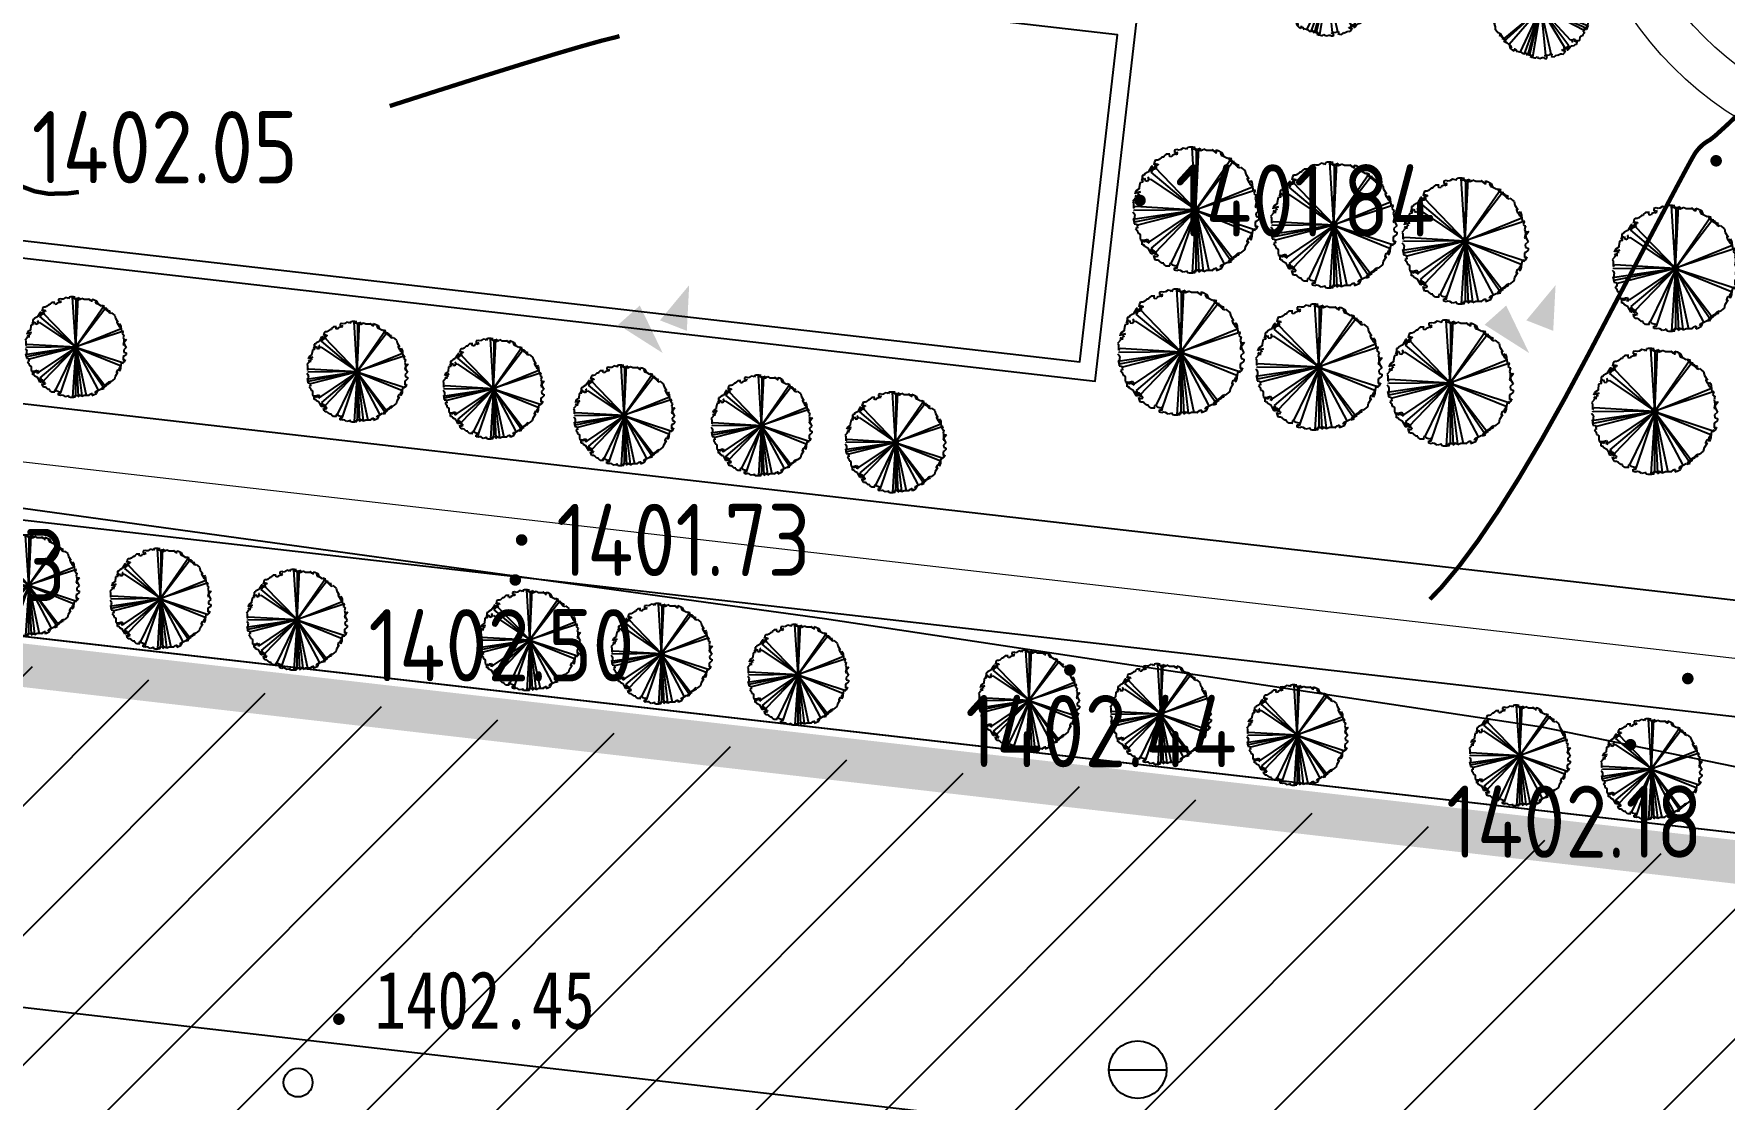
# Model space of a CAD drawing. Extents: x -2226 to 12369489, y -12501589 to 2275.
# Drawn here: x 5664064.1 to 5664122.6, y -6548057.2 to -6548020.3 of the extents above; entities that cross this region are included whole.
import ezdxf
from ezdxf.enums import TextEntityAlignment as Align

# ---------------------------------------------------------------- set-up
doc = ezdxf.new("R2010")
doc.units = 0
doc.header["$LTSCALE"] = 1000
doc.header["$MEASUREMENT"] = 0
doc.linetypes.add('DASHDOT2', pattern=[0.5, 0.25, -0.125, 0, -0.125])
doc.linetypes.add('DIVIDE', pattern=[1.25, 0.5, -0.25, 0, -0.25, 0, -0.25])
doc.layers.get('0').update_dxf_attribs({"linetype": 'CONTINUOUS'})
for name, color, linetype in [('0-road', 33, 'CONTINUOUS'), ('0-tree', 93, 'CONTINUOUS'), ('PUB_TEXT', 7, 'CONTINUOUS'), ('WALL', 2, 'CONTINUOUS'), ('周边地形图', 8, 'CONTINUOUS'), ('用地红线', 1, 'DIVIDE'), ('绿线', 3, 'CONTINUOUS'), ('车行道', 5, 'CONTINUOUS')]:
    doc.layers.add(name, color=color, linetype=linetype)
doc.layers.add('景观', color=4, linetype='CONTINUOUS', lineweight=13)
doc.layers.add('道路红线', color=1, linetype='CONTINUOUS', lineweight=0)
doc.styles.add('HZ', font='', dxfattribs={"width": 0.8})
doc.styles.get("Standard").update_dxf_attribs({"font": 'GBENOR', "bigfont": 'GBCBIG'})
doc.styles.get('HZ').set_extended_font_data('SimSun')

# ---------------------------------------------------------------- blocks, each defined once
blk = doc.blocks.new('gc090')
for points in [[(1.067, 1.447, 0, 1, 0), (0.52, 0.049, 1, 1, 0)], [(-1.016, 0.411, 1, 0, 0), (0.151, -0.902, 0, 0, 0)]]:
    blk.add_lwpolyline(points, format="xyseb")
blk = doc.blocks.new('GC042')
blk.add_line((-1, 0), (1, 0))
blk.add_circle((0, 0), 1)
blk = doc.blocks.new('GC200')
at = {"linetype": 'Continuous', "const_width": 0.2, "flags": 128}
blk.add_lwpolyline([(-0.1, 0, 1), (0.1, 0, 1)], format="xyb", close=True, dxfattribs=at)
blk = doc.blocks.new('gc170')
at = {"linetype": 'Continuous'}
blk.add_circle((0, 0), 0.5, dxfattribs=at)
blk = doc.blocks.new('13')
at = {"layer": 'WALL', "ltscale": 10}
for points in [[(4411217, -5844573), (4492217, -5844573), (4492217, -5831973), (4411217, -5831973)], [(4411817, -5843973), (4491617, -5843973), (4491617, -5832573), (4411817, -5832573)]]:
    blk.add_lwpolyline(points, close=True, dxfattribs=at)
blk = doc.blocks.new('wqeqweq')
at = {"layer": '0-tree', "color": 76}
for p, q in [((164421, -121681), (164339, -121702)), ((164339, -121702), (164339, -121784)), ((164483, -121702), (164421, -121681)), ((164545, -121691), (164483, -121702)), ((164638, -121629), (164545, -121691)), ((164741, -121650), (164638, -121629)), ((164762, -121681), (164741, -121650)), ((164803, -121609), (164762, -121681)), ((164855, -121598), (164803, -121609)), ((164979, -121598), (164855, -121598)), ((165084, -123763), (164948, -121609)), ((164948, -121609), (164969, -121650)), ((164969, -121650), (165031, -121660)), ((165062, -121609), (164979, -121598)), ((165031, -121660), (165062, -121691)), ((165041, -121640), (165062, -121609)), ((165041, -121691), (165041, -121640)), ((165092, -121681), (165041, -121691)), ((165062, -121691), (165092, -121691)), ((165084, -123763), (165185, -121629)), ((165092, -121691), (165084, -123763)), ((165123, -121660), (165092, -121681)), ((165154, -121691), (165123, -121660)), ((165144, -121733), (165154, -121691)), ((165185, -121629), (165258, -121681)), ((165258, -121681), (165196, -121702)), ((165196, -121702), (165247, -121712)), ((165247, -121712), (165330, -121671)), ((165330, -121671), (165351, -121650)), ((165351, -121650), (165454, -121702)), ((165454, -121702), (165516, -121702)), ((165516, -121702), (165536, -121702)), ((165536, -121702), (165660, -121702)), ((165722, -121753), (165640, -121681)), ((165640, -121681), (165733, -121753)), ((165660, -121702), (165722, -121753)), ((165805, -121774), (165784, -121691)), ((165784, -121691), (165857, -121712)), ((165857, -121712), (165980, -121774)), ((163533, -122269), (163492, -122352)), ((163513, -122372), (163585, -122331)), ((163585, -122259), (163533, -122269)), ((163533, -122455), (163647, -122279)), ((163585, -122331), (163585, -122259)), ((163647, -122104), (163626, -122207)), ((163626, -122207), (163647, -122166)), ((163688, -122042), (163647, -122104)), ((163647, -122166), (163709, -122176)), ((163647, -122279), (165084, -123763)), ((163730, -122290), (163647, -122352)), ((163761, -122228), (163657, -122238)), ((163657, -122238), (163657, -122269)), ((163657, -122269), (163657, -122290)), ((163657, -122290), (163730, -122290)), ((163761, -122042), (163688, -122042)), ((163709, -122176), (163771, -122187)), ((163812, -122021), (163761, -122042)), ((163771, -122187), (163761, -122228)), ((163905, -121939), (163812, -122021)), ((163967, -121939), (163905, -121939)), ((164050, -121836), (163967, -121908)), ((163967, -121908), (163967, -121939)), ((164143, -121836), (164050, -121836)), ((164184, -121836), (164143, -121836)), ((164163, -121856), (164184, -121836)), ((164174, -121929), (164163, -121856)), ((164246, -121918), (164174, -121929)), ((164266, -121877), (164246, -121918)), ((164380, -121836), (164266, -121877)), ((164339, -121784), (164390, -121784)), ((164421, -121856), (164380, -121836)), ((164390, -121784), (164411, -121753)), ((164411, -121753), (164442, -121815)), ((164442, -121815), (164421, -121825)), ((164421, -121825), (164421, -121856)), ((166311, -121991), (165084, -123763)), ((165084, -123763), (166383, -122063)), ((165733, -121753), (165753, -121774)), ((165753, -121774), (165805, -121774)), ((166032, -121898), (165929, -121794)), ((165929, -121794), (165960, -121877)), ((165960, -121877), (166063, -121918)), ((165980, -121774), (166032, -121898)), ((166063, -121918), (166177, -121980)), ((166177, -121980), (166197, -121960)), ((166197, -121960), (166311, -121991)), ((166301, -122032), (166228, -121970)), ((166228, -121970), (166228, -122021)), ((166228, -122021), (166311, -122104)), ((166332, -122094), (166301, -122032)), ((166311, -122104), (166435, -122187)), ((166466, -122166), (166332, -122094)), ((166383, -122063), (166383, -122145)), ((166383, -122145), (166466, -122187)), ((166435, -122187), (166528, -122279)), ((166486, -122197), (166466, -122166)), ((166466, -122187), (166559, -122248)), ((166569, -122218), (166486, -122197)), ((166528, -122279), (166600, -122310)), ((166559, -122248), (166569, -122218)), ((166600, -122310), (166631, -122290)), ((166631, -122290), (166776, -122403)), ((163141, -122868), (163120, -122991)), ((163244, -122806), (163141, -122826)), ((163141, -122826), (163141, -122868)), ((163244, -122713), (163193, -122713)), ((163193, -122713), (163244, -122806)), ((163203, -122744), (163306, -122672)), ((163224, -122682), (163203, -122744)), ((163275, -122579), (163224, -122579)), ((163224, -122579), (163224, -122682)), ((163244, -122775), (163244, -122713)), ((163317, -122517), (163275, -122579)), ((163306, -122672), (163327, -122754)), ((163399, -122475), (163317, -122517)), ((163327, -122754), (163409, -122775)), ((163430, -122465), (163399, -122475)), ((163409, -122775), (163451, -122702)), ((163451, -122651), (163420, -122630)), ((163420, -122630), (163440, -122713)), ((163492, -122352), (163430, -122465)), ((163440, -122713), (163513, -122702)), ((163451, -122702), (163451, -122651)), ((163554, -122434), (163513, -122372)), ((163513, -122702), (165084, -123763)), ((165084, -123763), (163533, -122455)), ((163585, -122393), (163554, -122434)), ((163595, -122362), (163585, -122393)), ((163647, -122352), (163595, -122362)), ((166776, -122403), (166807, -122527)), ((166807, -122527), (166910, -122692)), ((166910, -122692), (166858, -122672)), ((166858, -122672), (166858, -122692)), ((166858, -122692), (166899, -122795)), ((166899, -122795), (166920, -122816)), ((166920, -122816), (166982, -122754)), ((166972, -122899), (166930, -122785)), ((167044, -122971), (166972, -122899)), ((166982, -122754), (167013, -122806)), ((167013, -122806), (167034, -122878)), ((167034, -122878), (167044, -123002)), ((162996, -123363), (162893, -123476)), ((162893, -123476), (162924, -123507)), ((162996, -123115), (162976, -123208)), ((162976, -123208), (162986, -123177)), ((163017, -123270), (162976, -123322)), ((162976, -123322), (162996, -123363)), ((162986, -123177), (163162, -123136)), ((163120, -123033), (162996, -123115)), ((163048, -123353), (163017, -123270)), ((163162, -123136), (163038, -123167)), ((163038, -123167), (163110, -123208)), ((163058, -123260), (163048, -123353)), ((163100, -123239), (163058, -123239)), ((163058, -123239), (163058, -123260)), ((163110, -123208), (163100, -123239)), ((163120, -122991), (163120, -123033)), ((165084, -123763), (167044, -122971)), ((167147, -123084), (165084, -123763)), ((167044, -123002), (167065, -123084)), ((167065, -123084), (167127, -123095)), ((167127, -123105), (167085, -123198)), ((167085, -123198), (167127, -123229)), ((167127, -123095), (167147, -123084)), ((167127, -123229), (167168, -123249)), ((167168, -123249), (167137, -123373)), ((167137, -123373), (167158, -123425)), ((167158, -123425), (167168, -123538)), ((167281, -123445), (167168, -123590)), ((167178, -123456), (167281, -123445)), ((167178, -123559), (167178, -123456)), ((162893, -123837), (162934, -123879)), ((162955, -124095), (162914, -124064)), ((162914, -124064), (162934, -124157)), ((162924, -123507), (162924, -123631)), ((162924, -123631), (162924, -123703)), ((162924, -123703), (162986, -123641)), ((162934, -123879), (162965, -123951)), ((162955, -123786), (162945, -123755)), ((162955, -124023), (162945, -124075)), ((162945, -124075), (162976, -124075)), ((165084, -123763), (162955, -123786)), ((165084, -123763), (162955, -124188)), ((162965, -123951), (162955, -123992)), ((162955, -123992), (162955, -124023)), ((162976, -124075), (165084, -123763)), ((162986, -123641), (165084, -123763)), ((165041, -123788), (163065, -124290)), ((163513, -124849), (165084, -123788)), ((165084, -123788), (163533, -125096)), ((163647, -125272), (165084, -123788)), ((165106, -123778), (164211, -125622)), ((165078, -123825), (164426, -125734)), ((165084, -123788), (164948, -125942)), ((165092, -125860), (165084, -123788)), ((165084, -123788), (165185, -125922)), ((166311, -125561), (165084, -123788)), ((165084, -123788), (166383, -125488)), ((167147, -124467), (165084, -123788)), ((165084, -123788), (167044, -124580)), ((165087, -123778), (165534, -125864)), ((165087, -123797), (166056, -125631)), ((165087, -123806), (165339, -125883)), ((167168, -123538), (167137, -123662)), ((167137, -123662), (167168, -123672)), ((167261, -123796), (167158, -123889)), ((167158, -123889), (167168, -123992)), ((167168, -123672), (167178, -123559)), ((167168, -123590), (167189, -123672)), ((167168, -123992), (167261, -124013)), ((167261, -124085), (167168, -124168)), ((167189, -123672), (167261, -123796)), ((167261, -124013), (167261, -124085)), ((162934, -124157), (162945, -124250)), ((162945, -124250), (163017, -124261)), ((162955, -124147), (162955, -124095)), ((162955, -124188), (162955, -124147)), ((163027, -124384), (162996, -124405)), ((162996, -124405), (163058, -124488)), ((163017, -124261), (163079, -124281)), ((163058, -124395), (163027, -124384)), ((163089, -124291), (163048, -124302)), ((163048, -124302), (163058, -124395)), ((163058, -124488), (163069, -124570)), ((163069, -124570), (163100, -124570)), ((163079, -124281), (163089, -124291)), ((163100, -124570), (163141, -124601)), ((163141, -124601), (163151, -124642)), ((163151, -124642), (163151, -124735)), ((166972, -124653), (166930, -124766)), ((167044, -124580), (166972, -124653)), ((167013, -124745), (167034, -124673)), ((167034, -124673), (167044, -124549)), ((167044, -124549), (167065, -124467)), ((167065, -124467), (167127, -124457)), ((167137, -124446), (167096, -124426)), ((167096, -124426), (167096, -124488)), ((167127, -124457), (167147, -124467)), ((167168, -124168), (167137, -124178)), ((167137, -124178), (167137, -124343)), ((167137, -124343), (167158, -124343)), ((167178, -124415), (167137, -124446)), ((167158, -124343), (167220, -124312)), ((167220, -124312), (167178, -124415)), ((163151, -124735), (163162, -124818)), ((163162, -124818), (163358, -124807)), ((163224, -124869), (163203, -124807)), ((163203, -124807), (163306, -124880)), ((163224, -124972), (163224, -124869)), ((163275, -124972), (163224, -124972)), ((163317, -125034), (163275, -124972)), ((163306, -124880), (163327, -124797)), ((163399, -125076), (163317, -125034)), ((163327, -124797), (163409, -124776)), ((163358, -124807), (163337, -124880)), ((163430, -125086), (163399, -125076)), ((163409, -124776), (163451, -124849)), ((163420, -124921), (163440, -124838)), ((163451, -124900), (163420, -124921)), ((163492, -125199), (163430, -125086)), ((163440, -124838), (163513, -124849)), ((163451, -124849), (163451, -124900)), ((163533, -125282), (163492, -125199)), ((163554, -125117), (163513, -125179)), ((163513, -125179), (163585, -125220)), ((163533, -125096), (163647, -125272)), ((163585, -125158), (163554, -125117)), ((163595, -125189), (163585, -125158)), ((163585, -125220), (163585, -125292)), ((163647, -125199), (163595, -125189)), ((163730, -125261), (163647, -125199)), ((166528, -125272), (166600, -125241)), ((166600, -125241), (166631, -125261)), ((166631, -125261), (166776, -125148)), ((166776, -125148), (166807, -125024)), ((166807, -125024), (166910, -124859)), ((166858, -124859), (166899, -124756)), ((166910, -124859), (166858, -124880)), ((166858, -124880), (166858, -124859)), ((166899, -124756), (166920, -124735)), ((166920, -124735), (166982, -124797)), ((166982, -124797), (167013, -124745)), ((163585, -125292), (163533, -125282)), ((163647, -125447), (163626, -125344)), ((163626, -125344), (163647, -125385)), ((163647, -125385), (163709, -125375)), ((163688, -125509), (163647, -125447)), ((163657, -125282), (163657, -125261)), ((163657, -125261), (163730, -125261)), ((163657, -125313), (163657, -125282)), ((163761, -125323), (163657, -125313)), ((163761, -125509), (163688, -125509)), ((163709, -125375), (163771, -125365)), ((163771, -125365), (163761, -125323)), ((163812, -125530), (163761, -125509)), ((163905, -125612), (163812, -125530)), ((163967, -125612), (163905, -125612)), ((163967, -125643), (163967, -125612)), ((164050, -125715), (163967, -125643)), ((164143, -125715), (164050, -125715)), ((164184, -125715), (164143, -125715)), ((164174, -125623), (164163, -125695)), ((164163, -125695), (164184, -125715)), ((164246, -125633), (164174, -125623)), ((164266, -125674), (164246, -125633)), ((164380, -125715), (164266, -125674)), ((164339, -125850), (164339, -125767)), ((164339, -125767), (164390, -125767)), ((164421, -125695), (164380, -125715)), ((164390, -125767), (164411, -125798)), ((164411, -125798), (164442, -125736)), ((164421, -125726), (164421, -125695)), ((164442, -125736), (164421, -125726)), ((165144, -125819), (165154, -125860)), ((165196, -125850), (165247, -125839)), ((165247, -125839), (165330, -125880)), ((165722, -125798), (165640, -125870)), ((165640, -125870), (165733, -125798)), ((165660, -125850), (165722, -125798)), ((165733, -125798), (165753, -125777)), ((165753, -125777), (165805, -125777)), ((165805, -125777), (165784, -125860)), ((165784, -125860), (165857, -125839)), ((165857, -125839), (165980, -125777)), ((166032, -125653), (165929, -125757)), ((165929, -125757), (165960, -125674)), ((165960, -125674), (166063, -125633)), ((165980, -125777), (166032, -125653)), ((166063, -125633), (166177, -125571)), ((166177, -125571), (166197, -125592)), ((166197, -125592), (166311, -125561)), ((166228, -125530), (166311, -125447)), ((166301, -125519), (166228, -125581)), ((166228, -125581), (166228, -125530)), ((166332, -125457), (166301, -125519)), ((166311, -125447), (166435, -125365)), ((166466, -125385), (166332, -125457)), ((166383, -125406), (166466, -125365)), ((166383, -125488), (166383, -125406)), ((166435, -125365), (166528, -125272)), ((166466, -125365), (166559, -125303)), ((166486, -125354), (166466, -125385)), ((166569, -125334), (166486, -125354)), ((166559, -125303), (166569, -125334)), ((164421, -125870), (164339, -125850)), ((164483, -125850), (164421, -125870)), ((164545, -125860), (164483, -125850)), ((164638, -125922), (164545, -125860)), ((164741, -125901), (164638, -125922)), ((164762, -125870), (164741, -125901)), ((164803, -125942), (164762, -125870)), ((164855, -125953), (164803, -125942)), ((164979, -125953), (164855, -125953)), ((164948, -125942), (164969, -125901)), ((164969, -125901), (165031, -125891)), ((165062, -125942), (164979, -125953)), ((165031, -125891), (165062, -125860)), ((165092, -125870), (165041, -125860)), ((165041, -125860), (165041, -125911)), ((165041, -125911), (165062, -125942)), ((165062, -125860), (165092, -125860)), ((165123, -125891), (165092, -125870)), ((165154, -125860), (165123, -125891)), ((165185, -125922), (165258, -125870)), ((165258, -125870), (165196, -125850)), ((165330, -125880), (165351, -125901)), ((165351, -125901), (165454, -125850)), ((165454, -125850), (165516, -125850)), ((165516, -125850), (165536, -125850)), ((165536, -125850), (165660, -125850))]:
    blk.add_line(p, q, dxfattribs=at)
for centre, radius in [((165078, -123769), 85.9), ((165069, -123732), 75.1), ((165056, -123787), 34.9), ((165106, -123778), 75.1), ((165083, -123767), 42.8)]:
    blk.add_circle(centre, radius, dxfattribs=at)
blk = doc.blocks.new('ssss123')
at = {"layer": '景观'}
for radius in [9553, 8399]:
    blk.add_circle((-2618501, -7985776), radius, dxfattribs=at)
at = {"layer": '绿线', "color": 251}
blk.add_lwpolyline([(-2614602, -7978336, 0.3575), (-2617728, -7982899, 1.155828)], format="xyb", dxfattribs=at)
for radius in [2979, 2499]:
    blk.add_circle((-2618501, -7985776), radius, dxfattribs=at)
for centre, major_axis, start_param, end_param in [((-2613051, -7981342), (-1, 6503), 0.916038, 1.816366), ((-2623243, -7980856), (0, 6116), 4.359671, 5.316555), ((-2615532, -7979408), (-1, 6503), 1.367559, 2.267887), ((-2624915, -7983419), (0, 6116), 4.81129, 5.768173), ((-2620644, -7979287), (1, 6116), 3.911812, 4.868664), ((-2618686, -7978752), (2, 6503), 1.830506, 2.731202), ((-2625293, -7986528), (0, 6116), -1.010141, -0.052621), ((-2611574, -7986955), (2, 6503), 0.06475, 0.965077), ((-2617923, -7978967), (0, 6116), 3.507993, 4.464876), ((-2624260, -7989454), (0, 6116), -0.551403, 0.405502), ((-2612810, -7989897), (0, 6503), -0.393581, 0.506747), ((-2621773, -7979558), (0, 6503), 2.288324, 3.188652), ((-2614971, -7979925), (0, 6116), 3.049936, 4.006844), ((-2622352, -7991420), (0, 6116), -0.147795, 0.809088), ((-2615691, -7992216), (0, 6503), -0.926288, -0.025961), ((-2619527, -7992532), (0, 6116), 0.300227, 1.257101), ((-2618758, -7992798), (0, 6503), -1.374313, -0.473985), ((-2618758, -7992798), (0, 6503), -1.374313, -0.473985), ((-2623952, -7981343), (-1, 6503), 2.69187, 3.592035), ((-2612489, -7982528), (0, 6116), 2.517061, 3.473983), ((-2616521, -7992316), (1, 6116), 0.745022, 1.701971), ((-2616521, -7992316), (1, 6116), 0.745022, 1.701971), ((-2621496, -7992132), (1, 6503), 4.505364, 5.405692), ((-2621496, -7992132), (1, 6503), 4.505364, 5.405692), ((-2625334, -7984142), (0, 6503), 3.140026, 4.040349), ((-2611675, -7985453), (-2, 6116), 2.068915, 3.025798), ((-2611675, -7985453), (-2, 6116), 2.068915, 3.025798), ((-2625373, -7987240), (1, 6503), 3.584773, 4.485101), ((-2613811, -7990746), (0, 6116), 1.207493, 2.164348), ((-2613811, -7990746), (0, 6116), 1.207493, 1.578715), ((-2625373, -7987240), (1, 6503), 4.134293, 4.485101), ((-2623998, -7990153), (0, 6503), 4.047205, 4.947533), ((-2623998, -7990153), (0, 6503), 4.047205, 4.947533), ((-2612097, -7988160), (1, 6116), 1.665675, 2.622558), ((-2612097, -7988160), (1, 6116), 1.665675, 2.622558)]:
    blk.add_ellipse(centre, major_axis=major_axis, ratio=1, start_param=start_param, end_param=end_param, dxfattribs=at)

msp = doc.modelspace()

# ---------------------------------------------------------------- hatches: boundary and pattern name
at = {"layer": 'PUB_TEXT'}
h = msp.add_hatch(dxfattribs=at)
h.set_pattern_fill('ANSI31', color=62, scale=2, style=0)
h.set_pattern_definition([(45, (5659762.3015, -6542474.5832), (-2.245064, 2.245064), [])])
h.paths.add_polyline_path([(5663873.171, -6548020.261), (5663879.443, -6548027.582), (5663881.275, -6548030.369), (5663882.846, -6548033.126), (5663884.784, -6548037.214), (5663886.498, -6548041.914), (5664209.462, -6548079.162), (5664214.541, -6548077.858), (5664217.802, -6548075.07), (5664219.11, -6548072.744), (5664219.681, -6548071.215), (5664228.415, -6548002.061), (5664220.847, -6547999.795), (5664214.425, -6547995.194), (5664209.895, -6547989.539), (5664201.202, -6548057.919)])

# ---------------------------------------------------------------- linework, layer by layer
at = {"layer": '周边地形图', "const_width": 0.15}
for points in [[(5664040.491, -6548019.68), (5664049.373, -6548020.574), (5664051.094, -6548021.092), (5664053.085, -6548021.772), (5664055.086, -6548022.487), (5664056.838, -6548023.113), (5664058.339, -6548023.65), (5664059.591, -6548024.097), (5664060.593, -6548024.455), (5664061.345, -6548024.724), (5664061.847, -6548024.903), (5664062.099, -6548024.993), (5664062.242, -6548025.044), (5664062.414, -6548025.107), (5664062.617, -6548025.182), (5664062.851, -6548025.268), (5664063.114, -6548025.366), (5664063.408, -6548025.475), (5664063.733, -6548025.596), (5664064.087, -6548025.729), (5664064.214, -6548025.752)], [(5664076.381, -6548022.777), (5664077.97, -6548022.268), (5664079.561, -6548021.764), (5664080.932, -6548021.337), (5664082.083, -6548020.986), (5664083.014, -6548020.712), (5664083.725, -6548020.514), (5664084.216, -6548020.393), (5664084.336, -6548020.356)], [(5664112.399, -6548039.848), (5664112.799, -6548039.433), (5664113.412, -6548038.698), (5664114.064, -6548037.821), (5664114.754, -6548036.805), (5664115.484, -6548035.648), (5664116.253, -6548034.35), (5664117.06, -6548032.912), (5664117.907, -6548031.333), (5664118.721, -6548029.782), (5664119.434, -6548028.428), (5664120.045, -6548027.27), (5664120.554, -6548026.309), (5664120.961, -6548025.544), (5664121.266, -6548024.976), (5664121.469, -6548024.604), (5664121.57, -6548024.429), (5664121.622, -6548024.354), (5664121.679, -6548024.283), (5664121.739, -6548024.216), (5664121.803, -6548024.154), (5664121.872, -6548024.095), (5664121.944, -6548024.041), (5664122.021, -6548023.99), (5664122.102, -6548023.944), (5664122.28, -6548023.803), (5664122.647, -6548023.47), (5664123.204, -6548022.944)], [(5664064.214, -6548025.752), (5664064.257, -6548025.759)], [(5664064.257, -6548025.759), (5664064.568, -6548025.815), (5664065.27, -6548025.798), (5664065.618, -6548025.752)]]:
    msp.add_lwpolyline(points, dxfattribs=at)
at = {"layer": '周边地形图', "const_width": 0.2, "flags": 128}
for points in [[(5664122.209, -6548024.672, 1), (5664122.409, -6548024.672, 1)], [(5664102.262, -6548026.045, 1), (5664102.462, -6548026.045, 1)], [(5664080.848, -6548037.795, 1), (5664081.048, -6548037.795, 1)], [(5664080.628, -6548039.181, 1), (5664080.828, -6548039.181, 1)], [(5664099.832, -6548042.299, 1), (5664100.032, -6548042.299, 1)], [(5664121.229, -6548042.593, 1), (5664121.429, -6548042.593, 1)], [(5664119.243, -6548044.883, 1), (5664119.443, -6548044.883, 1)]]:
    msp.add_lwpolyline(points, format="xyb", close=True, dxfattribs=at)
at = {"layer": '周边地形图', "flags": 128}
for points in [[(5664032.002, -6548038.039), (5664060.576, -6548036.274), (5664091.439, -6548040.517), (5664116.26, -6548044.268), (5664140.172, -6548049.162), (5664159.315, -6548050.362), (5664179.144, -6548053.08)], [(5664134.155, -6548062.117), (5664032.002, -6548050.32)]]:
    msp.add_lwpolyline(points, dxfattribs=at)
at = {"layer": '用地红线', "color": 1, "linetype": 'DIVIDE', "ltscale": 15, "const_width": 1.5}
msp.add_lwpolyline([(5664246.385, -6547690.335), (5663731.163, -6547585.38), (5663512.562, -6547540.76), (5663473.994, -6547974.436), (5664201.202, -6548057.919), (5664247.279, -6547693.07), (5664247.306, -6547692.63), (5664247.306, -6547692.098), (5664246.619, -6547690.736)], close=True, dxfattribs=at)
at = {"layer": '车行道', "color": 5}
for p, q in [((5663724.537, -6548002.191), (5664201.316, -6548056.925)), ((5663935.894, -6548018.402), (5664188.42, -6548047.392))]:
    msp.add_line(p, q, dxfattribs=at)
for points in [[(5663724.537, -6548002.191), (5664201.316, -6548056.925)], [(5663935.437, -6548022.376), (5664187.964, -6548051.366)]]:
    msp.add_lwpolyline(points, dxfattribs=at)
at = {"layer": '道路红线', "linetype": 'DASHDOT2', "ltscale": 25}
msp.add_line((5663934.792, -6548020.289), (5664188.192, -6548049.379), dxfattribs=at)

# ---------------------------------------------------------------- block references
at = {"xscale": 0.00100000027785459, "yscale": 0.001000000163912773, "zscale": 0.001, "rotation": 353.4511819773911}
msp.add_blockref('13', (5660304.474, -6541713.526), dxfattribs=at)
at = {"layer": '0-road', "extrusion": (0, 0, -1), "xscale": 0.0008000000957483915, "yscale": 0.0007999995723366737, "zscale": 0.001, "rotation": 13.09767062732645}
for p in [(-5664259.929, -6547952.081), (-5664267.313, -6547952.859)]:
    msp.add_blockref('wqeqweq', p, dxfattribs=at)
at = {"layer": '0-road', "zscale": 0.001}
for p, xscale, yscale in [((5663939.214, -6547902.606), 0.001000000163912773, 0.001000000163912773), ((5663943.99, -6547903.127), 0.001000000163912773, 0.001000000163912773), ((5663948.538, -6547903.679), 0.001000000163912773, 0.001000000163912773), ((5663955.818, -6547904.624), 0.001000000163912773, 0.001000000163912773), ((5663933.443, -6547932.103), 0.0007999995723366737, 0.0007999995723366737), ((5663938.693, -6547907.521), 0.001000000163912773, 0.001000000163912773), ((5663943.469, -6547908.042), 0.001000000163912773, 0.001000000163912773), ((5663943.191, -6547932.956), 0.0007999995723366737, 0.0007999995723366737), ((5663948.017, -6547908.594), 0.001000000163912773, 0.001000000163912773), ((5663947.908, -6547933.542), 0.0007999995723366737, 0.0007999995723366737), ((5663955.1, -6547909.575), 0.001000000163912773, 0.001000000163912773), ((5663952.433, -6547934.47), 0.0007999995723366737, 0.0007999995723366737), ((5663957.19, -6547934.818), 0.0007999995723366737, 0.0007999995723366737), ((5663961.831, -6547935.398), 0.0007999995723366737, 0.0007999995723366737), ((5663931.815, -6547940.347), 0.0007999995723366737, 0.0007999995723366737), ((5663936.377, -6547940.814), 0.0007999995723366737, 0.0007999995723366737), ((5663941.104, -6547941.543), 0.0007999995723366737, 0.0007999995723366737), ((5663949.166, -6547942.247), 0.0007999995723366737, 0.0007999995723366737), ((5663953.728, -6547942.715), 0.0007999995723366737, 0.0007999995723366737), ((5663958.455, -6547943.443), 0.0007999995723366737, 0.0007999995723366737), ((5663966.453, -6547944.335), 0.0007999995723366737, 0.0007999995723366737), ((5663971.014, -6547944.803), 0.0007999995723366737, 0.0007999995723366737), ((5663975.741, -6547945.531), 0.0007999995723366737, 0.0007999995723366737), ((5663983.444, -6547946.24), 0.0007999995723366737, 0.0007999995723366737), ((5663988.006, -6547946.708), 0.0007999995723366737, 0.0007999995723366737)]:
    msp.add_blockref('wqeqweq', p, dxfattribs=dict(at, xscale=xscale, yscale=yscale))
at = {"layer": '周边地形图', "color": 8, "zscale": 0.001}
for name, p in [('gc090', (5664085.683, -6548030.425)), ('gc090', (5664115.683, -6548030.425)), ('GC200', (5664074.621, -6548054.381)), ('GC042', (5664102.281, -6548056.13))]:
    msp.add_blockref(name, p, dxfattribs=at)
at = {"layer": '周边地形图', "color": 8, "zscale": 0.001, "rotation": 353.3927434757768}
msp.add_blockref('gc170', (5664073.206, -6548056.575), dxfattribs=at)
at = {"layer": '景观', "color": 95, "xscale": 0.001297920010983944, "yscale": 0.001297920010983944, "zscale": 0.001}
msp.add_blockref('ssss123', (5667528.195, -6537647.769), dxfattribs=at)

# ---------------------------------------------------------------- texts
at = {"layer": '周边地形图'}
for s, p in [('1402.05', (5664063.985, -6548024.202)), ('1401.84', (5664103.562, -6548026.045)), ('1401.73', (5664082.148, -6548037.795)), ('1402.83', (5664055.856, -6548038.669)), ('1402.50', (5664075.64, -6548041.44)), ('1402.44', (5664096.308, -6548044.411)), ('1402.18', (5664112.961, -6548047.547))]:
    msp.add_text(s, height=2.5, dxfattribs=at).set_placement(p, align=Align.MIDDLE_LEFT)
at = {"layer": '周边地形图', "style": 'HZ', "width": 0.8}
msp.add_text('1402.45', height=2, dxfattribs=at).set_placement((5664075.858, -6548053.715), align=Align.MIDDLE_LEFT)

doc.saveas('drawing.dxf')
